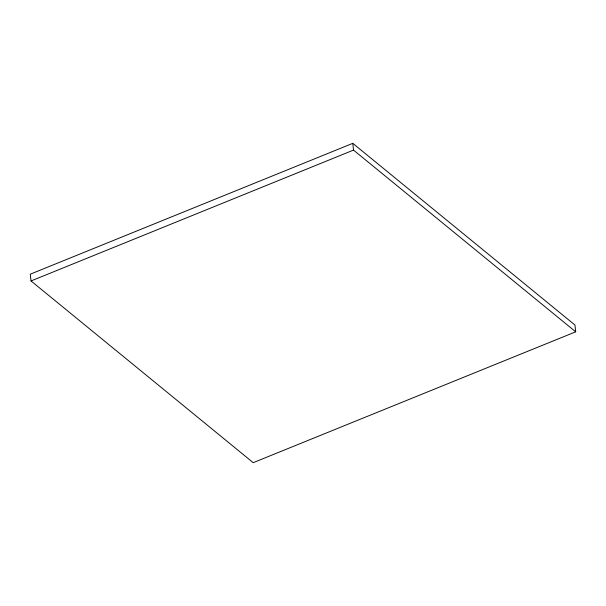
<?xml version="1.0" encoding="UTF-8"?>
<svg xmlns="http://www.w3.org/2000/svg" width="606" height="606" viewBox="0 0 606 606"><rect width="100%" height="100%" fill="white"/><g stroke="black" fill="none" stroke-linecap="round" stroke-linejoin="round"><path stroke-width="0.91" d="M352.79 143.334L30.3 274.185L31.027 280.957L253.21 462.666L575.7 331.815L574.973 325.043L352.79 143.334L353.518 150.099L575.7 331.815M31.027 280.957L353.518 150.099"/></g></svg>
